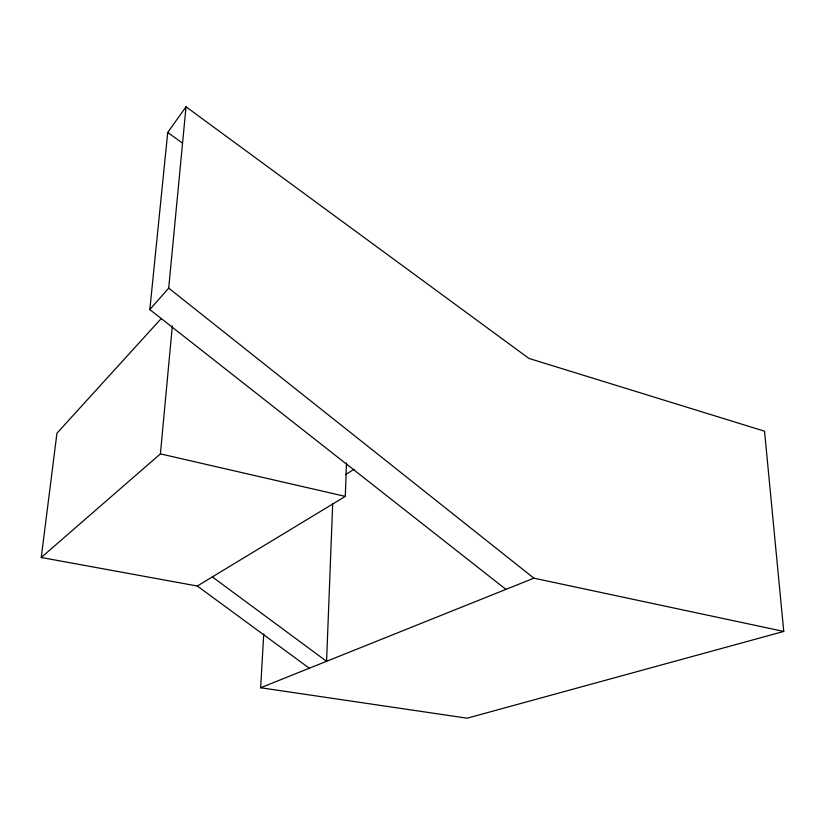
<?xml version="1.0" encoding="UTF-8"?>
<svg xmlns="http://www.w3.org/2000/svg" width="825" height="825" viewBox="0 0 825 825"><rect width="100%" height="100%" fill="white"/><g stroke="black" fill="none" stroke-linecap="round" stroke-linejoin="round"><path stroke-width="1.24" d="M161.411 318.357L56.946 433.218L41.25 557.494L197.299 586.018L345.304 496.392L346.479 462.918M332.681 503.993L326.576 661.31L212.345 576.912M505.931 589.38L149.83 309.571L167.722 132.454L186.027 106.807L528.949 358.432L764.538 431.197L783.75 631.434L467.115 718.193L260.638 687.751L263.742 633.909M41.25 557.494L160.411 453.874L172.332 325.875M149.83 309.571L168.702 288.121L186.027 106.807M345.469 474.684L354.162 469.177M260.638 687.751L533.878 578.17L783.75 631.434M160.411 453.874L345.304 496.392M167.722 132.454L182.346 143.024M197.299 586.018L309.303 668.229M168.702 288.121L533.878 578.17"/></g></svg>
